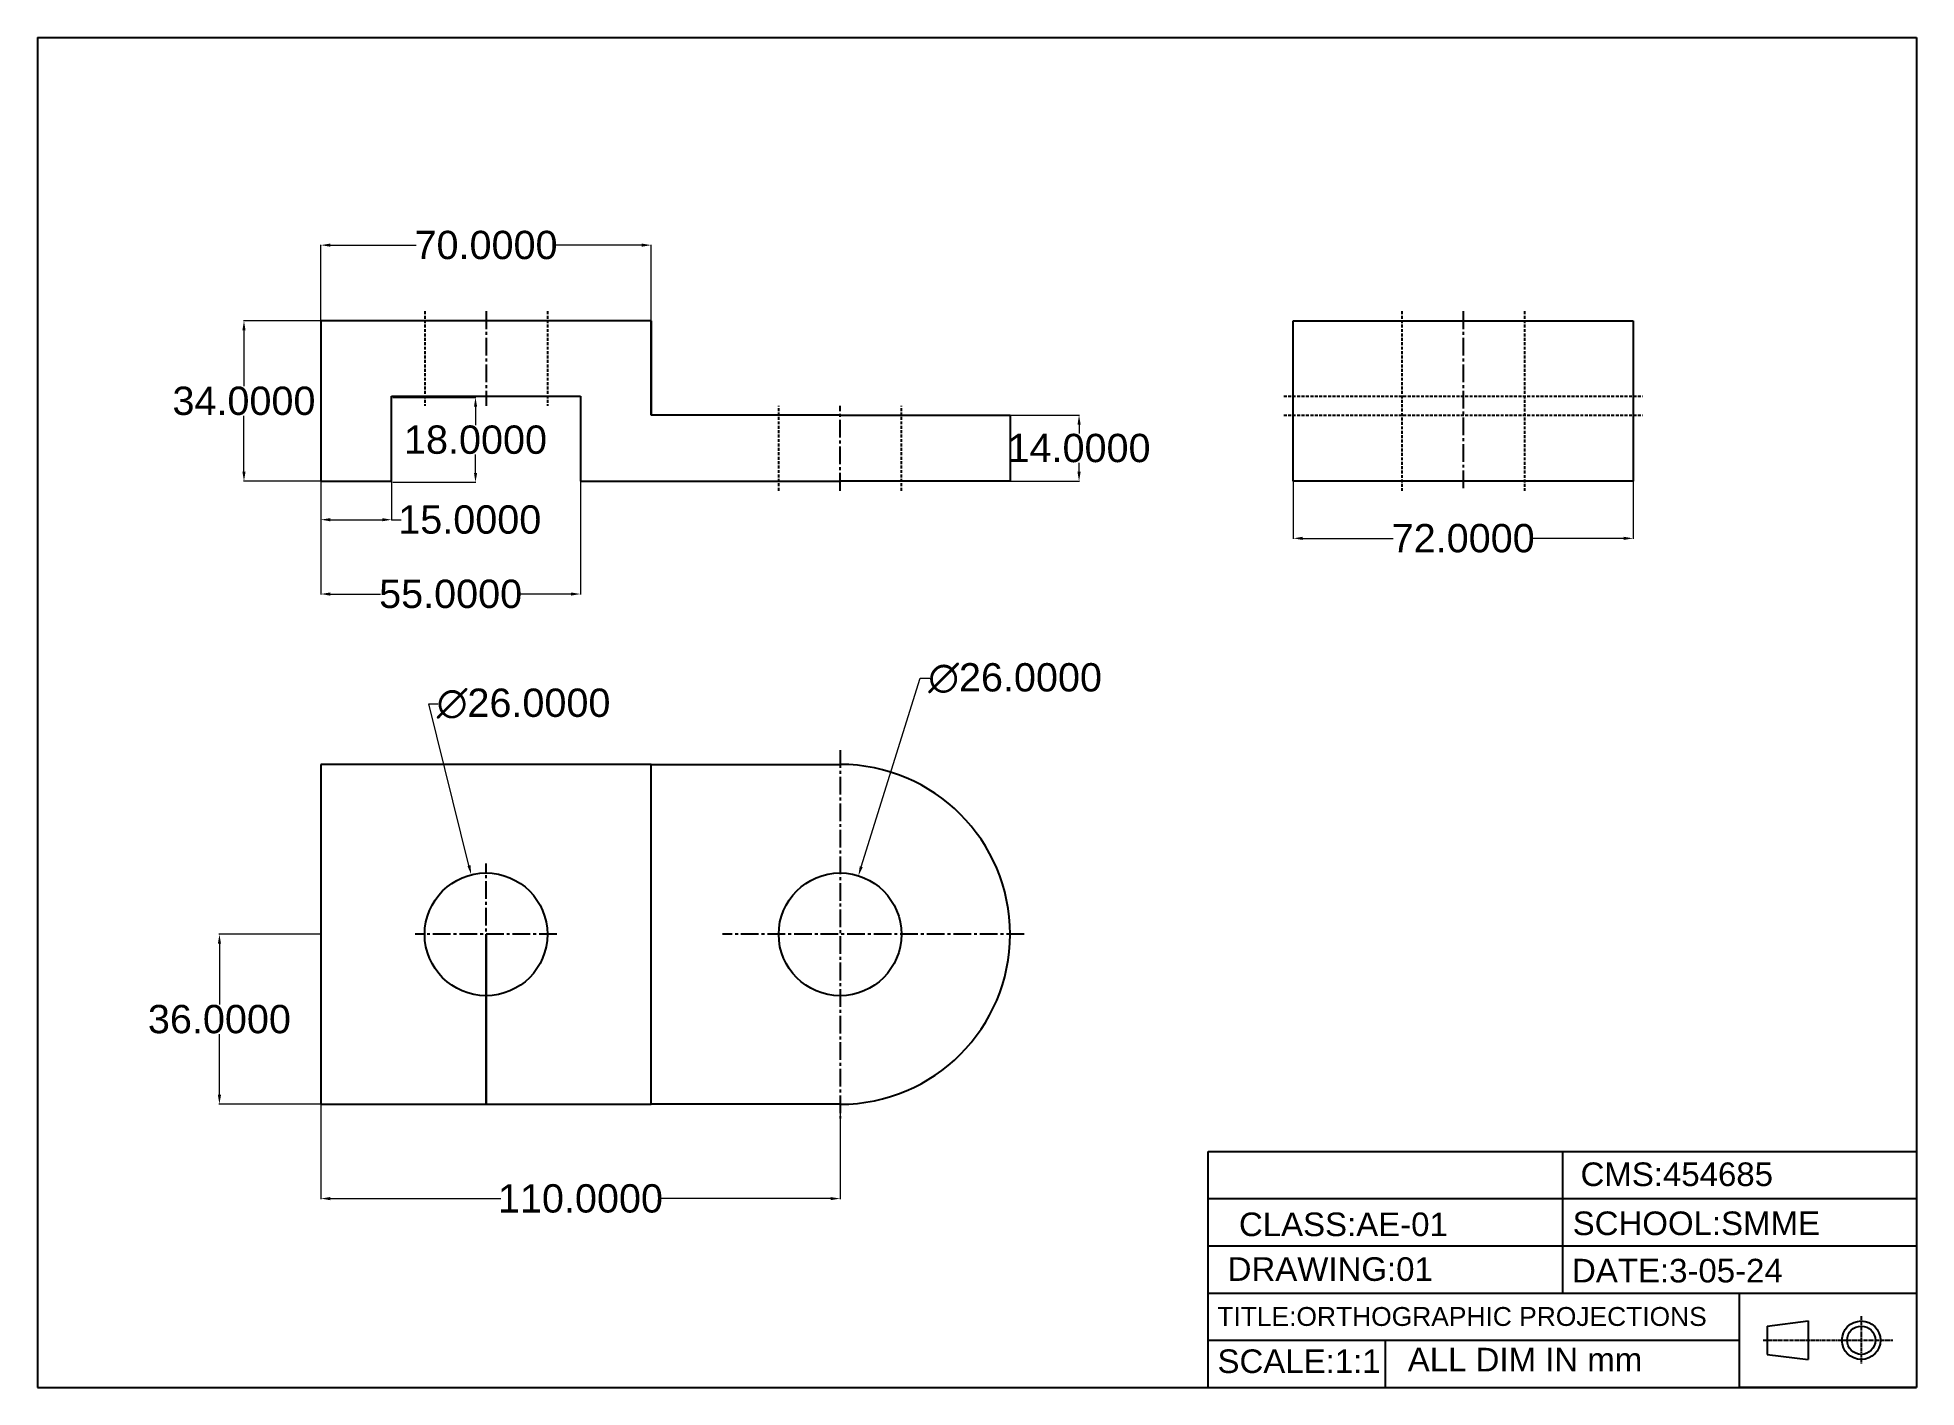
# Model space of a CAD drawing. Header units: inches. Extents: x -92 to 306, y -191 to 95.
import ezdxf

# ---------------------------------------------------------------- set-up
doc = ezdxf.new("R2010")
doc.units = ezdxf.units.IN
doc.header["$MEASUREMENT"] = 0
doc.linetypes.add('CENTER2', pattern=[1.125, 0.75, -0.125, 0.125, -0.125])
doc.linetypes.add('HIDDEN2', pattern=[0.1875, 0.125, -0.0625])
doc.layers.add('AM_5', color=3, linetype='Continuous', lineweight=15)
for name, color, linetype in [('centre', 50, 'CENTER2'), ('centree', 10, 'CENTER2'), ('continuous', 7, 'Continuous'), ('hidden', 4, 'HIDDEN2')]:
    doc.layers.add(name, color=color, linetype=linetype)
doc.styles.get("Standard").update_dxf_attribs({"font": 'arial.ttf'})
doc.dimstyles.new('AM_ANSI$0', dxfattribs={"dimtxt": 6, "dimasz": 2, "dimexe": 0.1, "dimexo": 0.05, "dimgap": 0.06, "dimtad": 0, "dimtih": 1, "dimtoh": 1, "dimdec": 4, "dimzin": 7, "dimdsep": 46, "dimtxsty": 'Standard', "dimcen": 0, "dimclrd": 256, "dimclre": 256, "dimclrt": 2, "dimadec": 0, "dimazin": 2, "dimtp": 0.1, "dimtm": 0.1, "dimtfac": 0.71, "dimtdec": 4, "dimtofl": 0, "dimtmove": 0, "dimatfit": 3, "dimfxl": 1, "dimtolj": 1, "dimtzin": 7, "dimlwd": -1, "dimlwe": -1, "dimarcsym": 1})
doc.dimstyles.new('AM_ANSI$3', dxfattribs={"dimtxt": 6, "dimasz": 2, "dimexe": 0.1, "dimexo": 0.05, "dimgap": 0.06, "dimtad": 0, "dimtih": 1, "dimtoh": 1, "dimdec": 4, "dimzin": 7, "dimdsep": 46, "dimtxsty": 'Standard', "dimcen": 0, "dimclrd": 256, "dimclre": 256, "dimclrt": 2, "dimadec": 0, "dimazin": 2, "dimtp": 0.1, "dimtm": 0.1, "dimtfac": 0.71, "dimtdec": 4, "dimtofl": 0, "dimtmove": 0, "dimatfit": 0, "dimfxl": 1, "dimtolj": 1, "dimtzin": 7, "dimlwd": -1, "dimlwe": -1, "dimarcsym": 1})

# ---------------------------------------------------------------- blocks, each defined once
blk = doc.blocks.new('*D4')
at = {"layer": 'AM_5', "linetype": 'ByBlock', "transparency": 16777216}
for p, q in [((-31.79, 34.56), (-48.12, 34.56)), ((-48.02, 32.56), (-48.02, 20.69)), ((-48.02, 2.56), (-48.02, 14.43)), ((-31.79, 0.56), (-48.12, 0.56))]:
    blk.add_line(p, q, dxfattribs=at)
at = {"layer": 'AM_5', "transparency": 16777216}
for points in [[(-48.35, 32.56), (-47.69, 32.56), (-48.02, 34.56)], [(-48.35, 2.56), (-47.69, 2.56), (-48.02, 0.56)]]:
    blk.add_solid(points, dxfattribs=at)
at = {"layer": 'Defpoints', "color": 0, "transparency": 16777216}
for p in [(-48.02, 34.56), (-31.74, 34.56), (-31.74, 0.56)]:
    blk.add_point(p, dxfattribs=at)
at = {"layer": 'AM_5', "color": 2, "transparency": 16777216, "insert": (-48.02, 17.56), "char_height": 6, "attachment_point": 5}
blk.add_mtext('\\A1;34.0000', dxfattribs=at)
blk = doc.blocks.new('*D6')
at = {"layer": 'AM_5', "linetype": 'ByBlock', "transparency": 16777216}
for p, q in [((-31.74, 34.61), (-31.74, 50.68)), ((-29.74, 50.58), (-11.55, 50.58)), ((36.26, 50.58), (18.07, 50.58)), ((38.26, 34.61), (38.26, 50.68))]:
    blk.add_line(p, q, dxfattribs=at)
at = {"layer": 'AM_5', "transparency": 16777216}
for points in [[(-29.74, 50.91), (-29.74, 50.25), (-31.74, 50.58)], [(36.26, 50.91), (36.26, 50.25), (38.26, 50.58)]]:
    blk.add_solid(points, dxfattribs=at)
at = {"layer": 'Defpoints', "color": 0, "transparency": 16777216}
for p in [(38.26, 50.58), (-31.74, 34.56), (38.26, 34.56)]:
    blk.add_point(p, dxfattribs=at)
at = {"layer": 'AM_5', "color": 2, "transparency": 16777216, "insert": (3.26, 50.58), "char_height": 6, "attachment_point": 5}
blk.add_mtext('\\A1;70.0000', dxfattribs=at)
blk = doc.blocks.new('*D7')
at = {"layer": 'AM_5', "linetype": 'ByBlock', "transparency": 16777216}
for p, q in [((-31.74, -131.49), (-31.74, -151.53)), ((78.26, -131.49), (78.26, -151.53)), ((-29.74, -151.43), (6.38, -151.43)), ((76.26, -151.43), (40.14, -151.43))]:
    blk.add_line(p, q, dxfattribs=at)
at = {"layer": 'AM_5', "transparency": 16777216}
for points in [[(-29.74, -151.1), (-29.74, -151.77), (-31.74, -151.43)], [(76.26, -151.1), (76.26, -151.77), (78.26, -151.43)]]:
    blk.add_solid(points, dxfattribs=at)
at = {"layer": 'Defpoints', "color": 0, "transparency": 16777216}
for p in [(-31.74, -131.44), (78.26, -131.44), (78.26, -151.43)]:
    blk.add_point(p, dxfattribs=at)
at = {"layer": 'AM_5', "color": 2, "transparency": 16777216, "insert": (23.26, -151.43), "char_height": 6, "attachment_point": 5}
blk.add_mtext('\\A1;110.0000', dxfattribs=at)
blk = doc.blocks.new('*D8')
at = {"layer": 'AM_5', "linetype": 'ByBlock', "transparency": 16777216}
for p, q in [((-31.74, 0.51), (-31.74, -23.44)), ((23.26, 0.51), (23.26, -23.44)), ((-29.74, -23.34), (-19.07, -23.34)), ((21.26, -23.34), (10.6, -23.34))]:
    blk.add_line(p, q, dxfattribs=at)
at = {"layer": 'AM_5', "transparency": 16777216}
for points in [[(-29.74, -23.01), (-29.74, -23.68), (-31.74, -23.34)], [(21.26, -23.01), (21.26, -23.68), (23.26, -23.34)]]:
    blk.add_solid(points, dxfattribs=at)
at = {"layer": 'Defpoints', "color": 0, "transparency": 16777216}
for p in [(-31.74, 0.56), (23.26, 0.56), (23.26, -23.34)]:
    blk.add_point(p, dxfattribs=at)
at = {"layer": 'AM_5', "color": 2, "transparency": 16777216, "insert": (-4.24, -23.34), "char_height": 6, "attachment_point": 5}
blk.add_mtext('\\A1;55.0000', dxfattribs=at)
blk = doc.blocks.new('*D9')
at = {"layer": 'AM_5', "linetype": 'ByBlock', "transparency": 16777216}
for p, q in [((-16.48, 18.33), (1.13, 18.33)), ((1.03, 16.33), (1.03, 12.46)), ((1.03, 2.33), (1.03, 6.21)), ((-16.48, 0.33), (1.13, 0.33))]:
    blk.add_line(p, q, dxfattribs=at)
at = {"layer": 'AM_5', "transparency": 16777216}
for points in [[(0.7, 16.33), (1.37, 16.33), (1.03, 18.33)], [(0.7, 2.33), (1.37, 2.33), (1.03, 0.33)]]:
    blk.add_solid(points, dxfattribs=at)
at = {"layer": 'Defpoints', "color": 0, "transparency": 16777216}
for p in [(-16.53, 18.33), (-16.53, 0.33), (1.03, 0.33)]:
    blk.add_point(p, dxfattribs=at)
at = {"layer": 'AM_5', "color": 2, "transparency": 16777216, "insert": (1.03, 9.33), "char_height": 6, "attachment_point": 5}
blk.add_mtext('\\A1;18.0000', dxfattribs=at)
blk = doc.blocks.new('*D10')
at = {"layer": 'AM_5', "linetype": 'ByBlock', "transparency": 16777216}
for p, q in [((-31.74, 0.51), (-31.74, -7.69)), ((-16.74, 0.51), (-16.74, -7.69)), ((-29.74, -7.59), (-18.74, -7.59)), ((-16.74, -7.59), (-14.74, -7.59))]:
    blk.add_line(p, q, dxfattribs=at)
at = {"layer": 'AM_5', "transparency": 16777216}
for points in [[(-29.74, -7.26), (-29.74, -7.93), (-31.74, -7.59)], [(-18.74, -7.26), (-18.74, -7.93), (-16.74, -7.59)]]:
    blk.add_solid(points, dxfattribs=at)
at = {"layer": 'Defpoints', "color": 0, "transparency": 16777216}
for p in [(-31.74, 0.56), (-16.74, 0.56), (-16.74, -7.59)]:
    blk.add_point(p, dxfattribs=at)
at = {"layer": 'AM_5', "color": 2, "transparency": 16777216, "insert": (-0.19, -7.59), "char_height": 6, "attachment_point": 5}
blk.add_mtext('\\A1;15.0000', dxfattribs=at)
blk = doc.blocks.new('*D11')
at = {"layer": 'AM_5', "linetype": 'ByBlock', "transparency": 16777216}
for p, q in [((114.31, 14.56), (128.98, 14.56)), ((128.88, 12.56), (128.88, 10.68)), ((128.88, 2.56), (128.88, 4.44)), ((114.31, 0.56), (128.98, 0.56))]:
    blk.add_line(p, q, dxfattribs=at)
at = {"layer": 'AM_5', "transparency": 16777216}
for points in [[(128.55, 12.56), (129.22, 12.56), (128.88, 14.56)], [(128.55, 2.56), (129.22, 2.56), (128.88, 0.56)]]:
    blk.add_solid(points, dxfattribs=at)
at = {"layer": 'Defpoints', "color": 0, "transparency": 16777216}
for p in [(114.26, 14.56), (128.88, 14.56), (114.26, 0.56)]:
    blk.add_point(p, dxfattribs=at)
at = {"layer": 'AM_5', "color": 2, "transparency": 16777216, "insert": (128.88, 7.56), "char_height": 6, "attachment_point": 5}
blk.add_mtext('\\A1;14.0000', dxfattribs=at)
blk = doc.blocks.new('*D12')
at = {"layer": 'AM_5', "linetype": 'ByBlock', "transparency": 16777216}
for p, q in [((-31.79, -95.44), (-53.32, -95.44)), ((-53.22, -97.44), (-53.22, -110.31)), ((-53.22, -129.44), (-53.22, -116.57)), ((-31.79, -131.44), (-53.32, -131.44))]:
    blk.add_line(p, q, dxfattribs=at)
at = {"layer": 'AM_5', "transparency": 16777216}
for points in [[(-53.55, -97.44), (-52.88, -97.44), (-53.22, -95.44)], [(-53.55, -129.44), (-52.88, -129.44), (-53.22, -131.44)]]:
    blk.add_solid(points, dxfattribs=at)
at = {"layer": 'Defpoints', "color": 0, "transparency": 16777216}
for p in [(-31.74, -95.44), (-53.22, -131.44), (-31.74, -131.44)]:
    blk.add_point(p, dxfattribs=at)
at = {"layer": 'AM_5', "color": 2, "transparency": 16777216, "insert": (-53.22, -113.44), "char_height": 6, "attachment_point": 5}
blk.add_mtext('\\A1;36.0000', dxfattribs=at)
blk = doc.blocks.new('*D13')
at = {"layer": 'AM_5', "linetype": 'ByBlock', "transparency": 16777216}
for p, q in [((-0.36, -80.88), (-8.88, -46.57)), ((-8.88, -46.57), (-6.88, -46.57))]:
    blk.add_line(p, q, dxfattribs=at)
at = {"layer": 'AM_5', "transparency": 16777216}
blk.add_solid([(-0.03, -80.8), (-0.68, -80.96), (0.13, -82.82)], dxfattribs=at)
at = {"layer": 'Defpoints', "color": 0, "transparency": 16777216}
for p in [(0.13, -82.82), (6.39, -108.06)]:
    blk.add_point(p, dxfattribs=at)
at = {"layer": 'AM_5', "color": 2, "transparency": 16777216, "insert": (11.22, -46.57), "char_height": 6, "attachment_point": 5}
blk.add_mtext('\\A1;∅26.0000', dxfattribs=at)
blk = doc.blocks.new('*D14')
at = {"layer": 'AM_5', "linetype": 'ByBlock', "transparency": 16777216}
for p, q in [((82.74, -81.12), (95.24, -41.18)), ((95.24, -41.18), (97.24, -41.18))]:
    blk.add_line(p, q, dxfattribs=at)
at = {"layer": 'AM_5', "transparency": 16777216}
blk.add_solid([(82.42, -81.03), (83.06, -81.22), (82.14, -83.03)], dxfattribs=at)
at = {"layer": 'Defpoints', "color": 0, "transparency": 16777216}
for p in [(82.14, -83.03), (74.38, -107.85)]:
    blk.add_point(p, dxfattribs=at)
at = {"layer": 'AM_5', "color": 2, "transparency": 16777216, "insert": (115.34, -41.18), "char_height": 6, "attachment_point": 5}
blk.add_mtext('\\A1;∅26.0000', dxfattribs=at)
blk = doc.blocks.new('*D15')
at = {"layer": 'AM_5', "linetype": 'ByBlock', "transparency": 16777216}
for p, q in [((174.26, 0.51), (174.26, -11.64)), ((246.26, 0.51), (246.26, -11.64)), ((176.26, -11.54), (195.45, -11.54)), ((244.26, -11.54), (225.07, -11.54))]:
    blk.add_line(p, q, dxfattribs=at)
at = {"layer": 'AM_5', "transparency": 16777216}
for points in [[(176.26, -11.21), (176.26, -11.88), (174.26, -11.54)], [(244.26, -11.21), (244.26, -11.88), (246.26, -11.54)]]:
    blk.add_solid(points, dxfattribs=at)
at = {"layer": 'Defpoints', "color": 0, "transparency": 16777216}
for p in [(174.26, 0.56), (246.26, 0.56), (246.26, -11.54)]:
    blk.add_point(p, dxfattribs=at)
at = {"layer": 'AM_5', "color": 2, "transparency": 16777216, "insert": (210.26, -11.54), "char_height": 6, "attachment_point": 5}
blk.add_mtext('\\A1;72.0000', dxfattribs=at)

msp = doc.modelspace()

# ---------------------------------------------------------------- linework, layer by layer
at = {"layer": 'centre', "ltscale": 5}
for p, q in [((3.26023, 36.55981), (3.26023, 16.55981)), ((210.26023, 36.55981), (210.26023, -1.44019)), ((78.26023, -1.44019), (78.26023, 16.55981)), ((78.26023, -56.44019), (78.26023, -134.44019)), ((3.26023, -110.44019), (3.26023, -80.44019)), ((18.26023, -95.44019), (-11.73977, -95.44019)), ((117.26023, -95.44019), (53.32874, -95.44019))]:
    msp.add_line(p, q, dxfattribs=at)
at = {"layer": 'centre'}
for p, q in [((294.572, -176.35971), (294.572, -186.44019)), ((273.76472, -181.44019), (301.26472, -181.44019))]:
    msp.add_line(p, q, dxfattribs=at)
at = {"layer": 'centree'}
msp.add_line((294.572, -181.44019), (294.572, -181.44019), dxfattribs=at)
msp.add_line((294.572, -181.44019), (294.572, -181.44019), dxfattribs=at)
at = {"layer": 'continuous'}
for p, q in [((-91.73977, 94.55981), (-91.73977, -191.44019)), ((-91.73977, 94.55981), (306.26023, 94.55981)), ((306.26023, 94.55981), (306.26023, -191.44019)), ((38.26023, 34.55981), (-31.73977, 34.55981)), ((-31.73977, 34.55981), (-31.73977, 0.55981)), ((38.26023, 14.55981), (38.26023, 34.55981)), ((38.26023, 34.55981), (38.26023, 14.55981)), ((174.26023, 0.55981), (174.26023, 34.55981)), ((174.26023, 34.55981), (246.26023, 34.55981)), ((246.26023, 34.55981), (246.26023, 0.55981)), ((-16.73977, 0.55981), (-16.73977, 18.55981)), ((-16.73977, 18.55981), (23.26023, 18.55981)), ((23.26023, 18.55981), (23.26023, 0.55981)), ((78.26023, 14.55981), (38.26023, 14.55981)), ((78.26023, 14.55981), (114.26023, 14.55981)), ((114.26023, 14.55981), (114.26023, 0.55981)), ((-31.73977, 0.55981), (-16.73977, 0.55981)), ((23.26023, 0.55981), (78.26023, 0.55981)), ((114.26023, 0.55981), (78.26023, 0.55981)), ((246.26023, 0.55981), (174.26023, 0.55981)), ((-31.73977, -59.44019), (-31.73977, -131.44019)), ((38.26023, -59.44019), (-31.73977, -59.44019)), ((38.26023, -131.44019), (38.26023, -59.44019)), ((38.26023, -59.44019), (38.26023, -59.44019)), ((38.26023, -59.44019), (78.26023, -59.44019)), ((3.26023, -95.44019), (3.26023, -131.44019)), ((3.26023, -131.44019), (3.26023, -95.44019)), ((3.26023, -95.44019), (3.26023, -131.44019)), ((-31.73977, -131.44019), (38.26023, -131.44019)), ((78.26023, -131.44019), (38.26023, -131.44019)), ((156.26472, -191.44019), (156.26472, -141.44019)), ((156.26472, -141.44019), (306.26472, -141.44019)), ((231.26472, -141.44019), (231.26472, -171.44019)), ((156.26472, -151.44019), (306.26472, -151.44019)), ((156.26472, -161.44019), (306.26472, -161.44019)), ((156.26472, -171.44019), (306.26472, -171.44019)), ((268.76472, -191.44019), (268.76472, -171.44019)), ((274.63011, -178.44019), (283.30588, -177.35971)), ((274.63011, -178.44019), (274.63011, -184.44019)), ((283.30588, -177.35971), (283.30588, -185.52068)), ((156.26472, -181.44019), (268.76472, -181.44019)), ((193.76472, -191.44019), (193.76472, -181.44019)), ((274.63011, -184.44019), (283.30588, -185.52068)), ((-91.73977, -191.44019), (306.26023, -191.44019)), ((156.26472, -191.44019), (193.76472, -191.44019)), ((306.26472, -191.44019), (268.76472, -191.44019))]:
    msp.add_line(p, q, dxfattribs=at)
for centre, radius in [((3.26023, -95.44019), 13), ((78.26023, -95.44019), 13), ((294.572, -181.44019), 4.08048), ((294.572, -181.44019), 3)]:
    msp.add_circle(centre, radius, dxfattribs=at)
msp.add_arc((78.26023, -95.44019), 36, 270, 90, dxfattribs=at)
at = {"layer": 'hidden', "ltscale": 5}
for p, q in [((-9.73977, 36.55981), (-9.73977, 16.55981)), ((16.26023, 36.55981), (16.26023, 16.55981)), ((197.26023, 36.55981), (197.26023, -1.44019)), ((223.26023, 36.55981), (223.26023, -1.44019)), ((65.26023, -1.44019), (65.26023, 16.55981)), ((91.26023, -1.44019), (91.26023, 16.55981)), ((172.26023, 18.55981), (248.26023, 18.55981)), ((172.26023, 14.55981), (248.26023, 14.55981))]:
    msp.add_line(p, q, dxfattribs=at)

# ---------------------------------------------------------------- texts
at = {"layer": 'continuous', "attachment_point": 1}
for s, width, heights, insert, char_height in [('CMS:454685', 75, [10], (235.11625, -143.77404), 5), ('CLASS:AE-01', 75, [0], (162.75141, -154.3825), 5), ('SCHOOL:SMME', 75, [0], (233.44685, -154.16336), 5), ('DRAWING:01', 75, [0], (160.36158, -163.86278), 5), ('DATE:3-05-24', 75, [0], (233.31315, -164.19015), 5), ('TITLE:ORTHOGRAPHIC PROJECTIONS', 112.5, [6.08186], (158.1665, -174.4086), 4), ('ALL DIM IN mm', 75, [0], (198.51051, -183.04371), 5), ('SCALE:1:1', 37.5, [0], (158.2116, -183.3847), 5)]:
    msp.add_mtext_dynamic_manual_height_columns(s, width=width, gutter_width=1, heights=heights, dxfattribs=dict(at, insert=insert, char_height=char_height))

# ---------------------------------------------------------------- dimensions: what is measured, and where the dimension line sits
at = {"layer": 'AM_5'}
for base, p1, p2, picture, middle in [((38.26023, 50.57986), (-31.73977, 34.55981), (38.26023, 34.55981), '*D6', (3.26023, 50.57986)), ((-16.73977, -7.59217), (-31.73977, 0.55981), (-16.73977, 0.55981), '*D10', (-0.18727, -7.59217))]:
    dim = msp.add_linear_dim(base=base, p1=p1, p2=p2, dimstyle='AM_ANSI$0', override={"dimpost": ''}, dxfattribs=at)
    dim.commit()
    dim.dimension.update_dxf_attribs({"geometry": picture, "text_midpoint": middle})
for base, p1, p2, picture, middle in [((-48.0201, 34.55981), (-31.73977, 0.55981), (-31.73977, 34.55981), '*D4', (-48.0201, 17.55981)), ((-53.21727, -131.44019), (-31.73977, -95.44019), (-31.73977, -131.44019), '*D12', (-53.21727, -113.44019))]:
    dim = msp.add_linear_dim(base=base, p1=p1, p2=p2, angle=90, dimstyle='AM_ANSI$0', override={"dimpost": ''}, dxfattribs=at)
    dim.commit()
    dim.dimension.update_dxf_attribs({"geometry": picture, "text_midpoint": middle})
for base, p1, p2, picture, middle in [((1.03331, 0.33383), (-16.52951, 18.33383), (-16.52951, 0.33383), '*D9', (1.03331, 9.33383)), ((128.88316, 14.55981), (114.26023, 0.55981), (114.26023, 14.55981), '*D11', (128.88316, 7.55981))]:
    dim = msp.add_linear_dim(base=base, p1=p1, p2=p2, angle=90, dimstyle='AM_ANSI$0', dxfattribs=at)
    dim.commit()
    dim.dimension.update_dxf_attribs({"geometry": picture, "text_midpoint": middle, "dimtype": 160})
for base, p1, p2, picture, middle in [((23.26023, -23.34227), (-31.73977, 0.55981), (23.26023, 0.55981), '*D8', (-4.23977, -23.34227)), ((246.26023, -11.54294), (174.26023, 0.55981), (246.26023, 0.55981), '*D15', (210.26023, -11.54294)), ((78.26023, -151.43221), (-31.73977, -131.44019), (78.26023, -131.44019), '*D7', (23.26023, -151.43221))]:
    dim = msp.add_linear_dim(base=base, p1=p1, p2=p2, dimstyle='AM_ANSI$0', dxfattribs=at)
    dim.commit()
    dim.dimension.update_dxf_attribs({"geometry": picture, "text_midpoint": middle})
dim = msp.add_diameter_dim_2p(p1=(74.37793, -107.84696), p2=(82.14253, -83.03343), dimstyle='AM_ANSI$3', dxfattribs=at)
dim.commit()
dim.dimension.update_dxf_attribs({"geometry": '*D14', "text_midpoint": (115.33834, -41.17924), "dimtype": 163})
dim = msp.add_diameter_dim_2p(p1=(6.39494, -108.0566), p2=(0.12553, -82.82379), dimstyle='AM_ANSI$3', override={"dimpost": ''}, dxfattribs=at)
dim.commit()
dim.dimension.update_dxf_attribs({"geometry": '*D13', "text_midpoint": (11.2161, -46.56766), "dimtype": 163})

doc.saveas('drawing.dxf')
